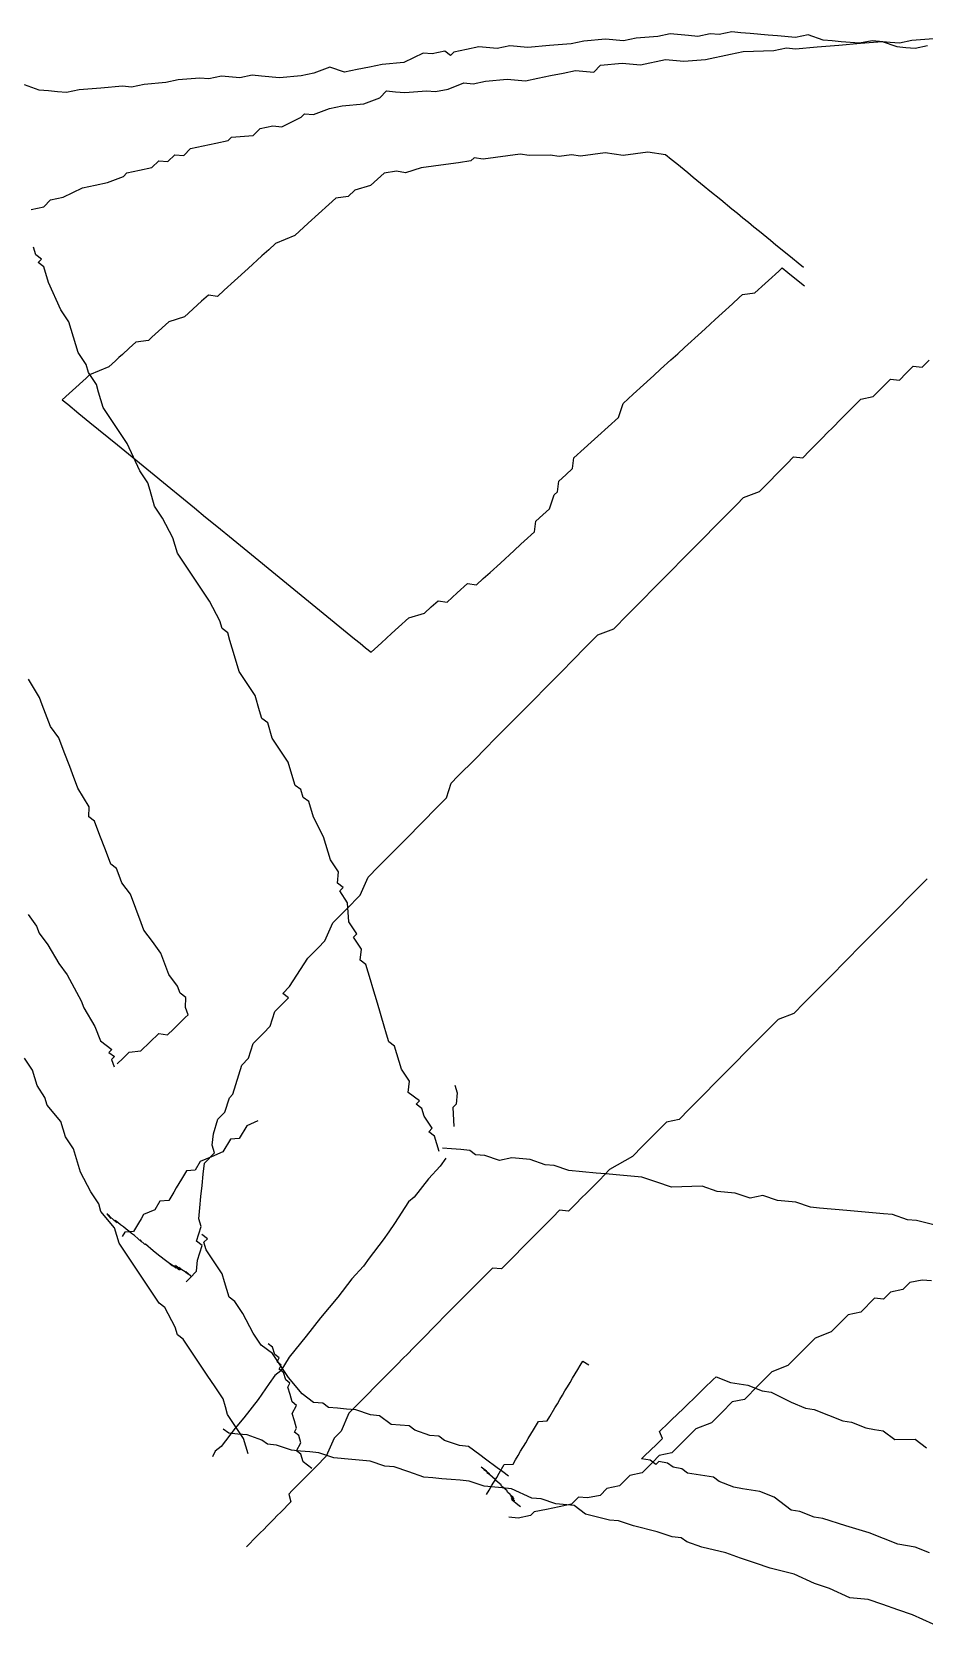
# Model space of a CAD drawing. Extents: x 229 to 776, y 34 to 447.
# Drawn here: x 444.3 to 568.6, y 183.3 to 405.2 of the extents above; entities that cross this region are included whole.
import ezdxf

# ---------------------------------------------------------------- set-up
doc = ezdxf.new("R2010")
doc.units = 0

msp = doc.modelspace()

# ---------------------------------------------------------------- linework, layer by layer
at = {"layer": '1', "color": 252}
for points in [[(569.874, 404.243, -1.7221), (566.862, 403.991, -3.6864), (565.12, 403.627, -5.0315), (563.847, 403.734, -5.6448), (561.307, 403.965, -6.8722), (559.562, 403.6, -8.215), (557.024, 403.827, -9.4362), (555.747, 403.941, -10.0522), (554.482, 404.053, -10.6657), (552.415, 404.76, -11.1537), (550.664, 404.396, -12.503), (548.131, 404.625, -13.7265), (546.859, 404.735, -14.3372), (544.32, 404.966, -15.5619), (543.051, 405.075, -16.1748), (541.78, 405.196, -16.7841), (540.032, 404.822, -18.1359), (538.763, 404.938, -18.7471), (537.022, 404.57, -20.0971), (535.749, 404.684, -20.7096), (533.208, 404.914, -21.9344), (531.464, 404.546, -23.2837), (528.448, 404.293, -25.2432), (526.7, 403.924, -26.5917), (524.168, 404.153, -27.815), (521.147, 403.902, -29.7782), (519.403, 403.536, -31.1252), (516.389, 403.279, -33.0883), (513.371, 403.022, -35.0495), (510.839, 403.249, -36.2722), (509.09, 402.881, -37.623), (506.55, 403.115, -38.8465), (504.803, 402.748, -40.1943), (503.056, 402.372, -41.544), (502.586, 401.9, -42.2769), (501.791, 402.495, -42.155), (500.043, 402.126, -43.5056), (498.778, 402.241, -44.1128), (496.078, 400.913, -46.9377), (493.062, 400.658, -48.8996), (491.319, 400.29, -50.247), (489.572, 399.926, -51.5963), (487.827, 399.557, -52.9473), (485.764, 400.265, -53.4313), (483.541, 399.421, -55.5143), (481.796, 399.052, -56.8645), (478.783, 398.797, -58.8262), (476.243, 399.025, -60.0518), (474.972, 399.137, -60.6634), (473.231, 398.771, -62.012), (470.687, 398.999, -63.2365), (468.943, 398.632, -64.5873), (467.673, 398.748, -65.1979), (464.658, 398.492, -67.1581), (462.914, 398.125, -68.5055), (459.894, 397.874, -70.4691), (458.149, 397.507, -71.8174), (456.882, 397.619, -72.4285), (453.87, 397.366, -74.3899), (450.852, 397.111, -76.3513), (449.107, 396.745, -77.7015), (447.838, 396.857, -78.3139), (446.567, 396.971, -78.9252), (445.298, 397.086, -79.5381), (443.233, 397.798, -80.0264)], [(444.179, 380.451, -127.685), (445.927, 380.816, -126.338), (446.874, 381.773, -124.866), (448.62, 382.143, -123.519), (451.314, 383.473, -120.694), (453.065, 383.838, -119.347), (454.811, 384.207, -117.999), (457.028, 385.057, -115.912), (457.504, 385.538, -115.176), (459.25, 385.906, -113.827), (460.994, 386.275, -112.482), (461.943, 387.235, -111.006), (463.217, 387.119, -110.395), (464.167, 388.077, -108.921), (465.437, 387.966, -108.307), (466.387, 388.929, -106.834), (468.135, 389.296, -105.484), (469.879, 389.66, -104.139), (471.623, 390.032, -102.787), (472.1, 390.513, -102.049), (475.116, 390.76, -100.092), (476.067, 391.723, -98.6153), (477.814, 392.091, -97.2668), (479.083, 391.977, -96.6558), (481.779, 393.307, -93.8324), (482.253, 393.787, -93.0981), (483.523, 393.672, -92.4857), (485.746, 394.524, -90.3973), (487.489, 394.889, -89.0537), (490.507, 395.143, -87.0892), (492.727, 395.987, -85.0057), (493.675, 396.954, -83.5329), (494.946, 396.838, -82.9223), (496.219, 396.725, -82.3086), (499.232, 396.976, -80.348), (500.503, 396.862, -79.7361), (502.247, 397.228, -78.3869), (504.466, 398.078, -76.3016), (505.738, 397.965, -75.6893), (507.485, 398.33, -74.3377), (510.496, 398.584, -72.3792), (513.034, 398.356, -71.1549), (514.777, 398.724, -69.8069), (516.523, 399.091, -68.4555), (518.272, 399.456, -67.1086), (520.015, 399.826, -65.7594), (522.552, 399.595, -64.5364), (523.504, 400.557, -63.0659), (526.519, 400.812, -61.1027), (529.06, 400.584, -59.8794), (532.551, 401.321, -57.1814), (535.09, 401.09, -55.9599), (538.104, 401.346, -53.9966), (541.594, 402.074, -51.2984), (543.343, 402.445, -49.9491), (547.628, 402.587, -47.3747), (549.373, 402.954, -46.0284), (550.645, 402.842, -45.4119), (553.662, 403.092, -43.4542), (556.673, 403.344, -41.4959), (559.689, 403.599, -39.5334), (562.703, 403.856, -37.5716), (564.769, 403.143, -37.0791), (566.042, 403.031, -36.4704), (567.309, 402.916, -35.8576), (569.057, 403.285, -34.51)], [(551.773, 372.339, -34.7001), (551.004, 372.969, -34.5788), (550.233, 373.596, -34.4575), (549.466, 374.223, -34.3364), (547.929, 375.48, -34.0928), (547.162, 376.11, -33.9702), (545.624, 377.366, -33.726), (544.855, 377.992, -33.6051), (544.087, 378.62, -33.4817), (543.318, 379.25, -33.3608), (542.55, 379.877, -33.2385), (541.779, 380.506, -33.1174), (540.242, 381.762, -32.8748), (538.706, 383.015, -32.6296), (537.936, 383.647, -32.51), (536.399, 384.902, -32.2644), (535.629, 385.529, -32.1426), (534.095, 386.788, -31.8977), (534.095, 386.788, -31.8977), (534.095, 386.788, -31.8977), (533.326, 387.413, -31.777), (533.326, 387.413, -31.777), (533.326, 387.413, -31.777), (533.326, 387.413, -31.777), (533.326, 387.413, -31.777), (533.326, 387.413, -31.777), (533.326, 387.413, -31.777), (532.555, 388.043, -31.6564), (530.068, 388.434, -32.9408), (528.348, 388.193, -34.3495), (526.629, 387.95, -35.7586), (524.139, 388.338, -37.0449), (522.419, 388.101, -38.4539), (520.698, 387.863, -39.8619), (519.454, 388.056, -40.5065), (517.734, 387.815, -41.9158), (516.492, 388.01, -42.5566), (513.524, 387.965, -44.61), (512.283, 388.158, -45.2531), (510.558, 387.92, -46.6623), (508.839, 387.68, -48.0705), (507.121, 387.44, -49.4795), (505.875, 387.635, -50.1216), (505.399, 387.202, -50.8876), (503.679, 386.961, -52.2968), (501.959, 386.72, -53.7049), (500.24, 386.481, -55.1136), (498.52, 386.241, -56.5237), (496.327, 385.569, -58.6944), (495.08, 385.763, -59.3387), (495.08, 385.763, -59.3387), (495.08, 385.763, -59.3387), (493.36, 385.523, -60.7467), (493.36, 385.523, -60.7467), (493.36, 385.523, -60.7467), (493.36, 385.523, -60.7467), (493.36, 385.523, -60.7467), (493.36, 385.523, -60.7467), (492.409, 384.657, -62.2781), (491.457, 383.788, -63.8078), (489.261, 383.116, -65.9818), (488.31, 382.248, -67.5135), (486.59, 382.007, -68.9208), (485.638, 381.139, -70.4506), (484.211, 379.838, -72.7468), (482.781, 378.538, -75.0417), (480.88, 376.801, -78.1015), (478.208, 375.694, -81.0417), (477.258, 374.827, -82.5712), (476.305, 373.96, -84.1028), (474.402, 372.225, -87.1631), (472.498, 370.488, -90.2251), (471.071, 369.187, -92.5213), (470.12, 368.319, -94.0499), (468.874, 368.513, -94.6947), (467.922, 367.647, -96.2235), (465.545, 365.476, -100.05), (463.349, 364.804, -102.224), (462.873, 364.371, -102.988), (461.923, 363.502, -104.519), (460.97, 362.636, -106.053), (460.495, 362.2, -106.816), (458.773, 361.963, -108.225), (457.822, 361.094, -109.754), (456.871, 360.227, -111.285), (456.396, 359.793, -112.05), (455.919, 359.359, -112.814), (454.968, 358.493, -114.345), (452.296, 357.384, -117.285), (451.82, 356.95, -118.05), (451.82, 356.95, -118.05), (451.345, 356.518, -118.814), (450.393, 355.65, -120.345), (449.917, 355.216, -121.111), (449.917, 355.216, -121.111), (449.442, 354.782, -121.875), (448.49, 353.914, -123.406), (448.49, 353.914, -123.406), (448.49, 353.914, -123.406), (448.49, 353.914, -123.406), (448.49, 353.914, -123.406), (449.259, 353.288, -123.528), (450.797, 352.028, -123.772), (452.334, 350.774, -124.014), (456.176, 347.633, -124.624), (459.25, 345.121, -125.111), (460.785, 343.864, -125.355), (463.095, 341.981, -125.719), (465.398, 340.097, -126.085), (466.934, 338.842, -126.329), (468.472, 337.584, -126.573), (470.013, 336.328, -126.816), (472.318, 334.441, -127.182), (473.855, 333.187, -127.426), (475.392, 331.934, -127.669), (477.698, 330.048, -128.034), (479.234, 328.792, -128.278), (480.772, 327.534, -128.523), (482.308, 326.278, -128.765), (483.846, 325.022, -129.009), (485.381, 323.766, -129.252), (487.69, 321.882, -129.618), (489.228, 320.627, -129.86), (489.995, 319.998, -129.985), (490.763, 319.372, -130.103), (491.532, 318.743, -130.228), (491.532, 318.743, -130.228), (491.532, 318.743, -130.228), (491.532, 318.743, -130.228), (491.532, 318.743, -130.228), (491.532, 318.743, -130.228), (491.532, 318.743, -130.228), (492.008, 319.174, -129.463), (492.958, 320.042, -127.933), (494.387, 321.345, -125.637), (495.339, 322.212, -124.105), (496.763, 323.515, -121.812), (498.964, 324.186, -119.636), (499.913, 325.054, -118.107), (500.863, 325.922, -116.577), (502.108, 325.726, -115.934), (503.536, 327.029, -113.637), (504.965, 328.331, -111.342), (506.208, 328.136, -110.7), (507.158, 329.005, -109.168), (508.11, 329.872, -107.637), (509.538, 331.174, -105.342), (511.441, 332.909, -102.281), (512.392, 333.777, -100.75), (512.868, 334.211, -99.9848), (514.296, 335.51, -97.6888), (514.478, 337.008, -96.0379), (515.43, 337.875, -94.5076), (516.381, 338.742, -92.9783), (517.041, 340.671, -90.5594), (517.516, 341.104, -89.7948), (517.701, 342.601, -88.1425), (518.652, 343.47, -86.6116), (519.604, 344.337, -85.0816), (519.785, 345.831, -83.4288), (521.212, 347.132, -81.1341), (522.166, 347.999, -79.6022), (523.117, 348.868, -78.0724), (524.542, 350.17, -75.7772), (525.972, 351.471, -73.4816), (526.629, 353.402, -71.0629), (528.057, 354.703, -68.7682), (529.484, 356.005, -66.4727), (530.435, 356.872, -64.9433), (530.911, 357.305, -64.1775), (531.862, 358.174, -62.6474), (533.289, 359.474, -60.3518), (534.241, 360.341, -58.8214), (535.193, 361.21, -57.2912), (535.668, 361.643, -56.5251), (537.096, 362.945, -54.2287), (538.048, 363.813, -52.7), (539.476, 365.113, -50.4045), (540.427, 365.983, -48.8743), (541.855, 367.282, -46.5786), (542.805, 368.152, -45.0478), (543.283, 368.585, -44.2832), (545.001, 368.826, -42.8741), (546.43, 370.126, -40.5793), (546.906, 370.561, -39.813), (548.333, 371.862, -37.5169), (548.807, 372.295, -36.7526), (549.578, 371.666, -36.8737), (549.578, 371.666, -36.8737), (549.578, 371.666, -36.8737), (549.578, 371.666, -36.8737), (549.578, 371.666, -36.8737), (549.578, 371.666, -36.8737), (550.345, 371.04, -36.9956), (551.881, 369.783, -37.2392)], [(500.994, 249.164, -222.571), (500.994, 249.164, -222.571), (500.994, 249.164, -222.571), (500.994, 249.164, -222.571), (500.676, 250.242, -221.709), (500.676, 250.242, -221.709), (500.356, 251.315, -220.853), (499.561, 251.911, -220.727), (500.042, 252.392, -219.989), (498.923, 254.065, -219.005), (498.607, 255.14, -218.14), (498.607, 255.14, -218.14), (497.815, 255.736, -218.015), (498.29, 256.216, -217.28), (496.7, 257.402, -217.03), (496.857, 258.962, -215.434), (495.745, 260.635, -214.446), (495.745, 260.635, -214.446), (495.426, 261.709, -213.588), (494.789, 263.859, -211.863), (493.994, 264.451, -211.742), (493.674, 265.532, -210.879), (493.358, 266.604, -210.018), (492.399, 269.83, -207.436), (491.764, 271.983, -205.713), (491.443, 273.062, -204.849), (491.125, 274.135, -203.991), (490.805, 275.209, -203.131), (490.009, 275.807, -203.011), (490.171, 277.359, -201.408), (489.055, 279.031, -200.423), (489.53, 279.511, -199.688), (488.422, 281.184, -198.702), (488.258, 283.819, -196.239), (487.151, 285.487, -195.254), (487.624, 285.97, -194.518), (486.829, 286.563, -194.394), (486.984, 288.12, -192.796), (485.869, 289.793, -191.812), (485.551, 290.865, -190.95), (485.551, 290.865, -190.95), (485.23, 291.94, -190.091), (484.913, 293.017, -189.228), (483.481, 295.765, -187.384), (482.845, 297.918, -185.66), (482.05, 298.512, -185.539), (482.05, 298.512, -185.539), (482.05, 298.512, -185.539), (481.733, 299.587, -184.674), (480.937, 300.18, -184.555), (480.621, 301.257, -183.689), (479.982, 303.408, -181.967), (477.756, 306.748, -179.996), (477.119, 308.9, -178.275), (476.324, 309.496, -178.149), (476.001, 310.573, -177.289), (475.367, 312.721, -175.565), (474.253, 314.395, -174.581), (473.142, 316.064, -173.597), (472.504, 318.221, -171.873), (471.867, 320.37, -170.149), (471.549, 321.44, -169.292), (471.549, 321.44, -169.292), (470.755, 322.039, -169.163), (470.438, 323.114, -168.304), (469.003, 325.863, -166.457), (467.891, 327.527, -165.468), (466.775, 329.203, -164.486), (465.665, 330.872, -163.498), (464.551, 332.549, -162.518), (463.913, 334.697, -160.794), (462.481, 337.443, -158.947), (461.372, 339.111, -157.963), (460.731, 341.264, -156.24), (460.41, 342.343, -155.381), (459.3, 344.012, -154.392), (457.55, 347.832, -151.688), (456.434, 349.502, -150.701), (455.322, 351.172, -149.713), (454.209, 352.845, -148.73), (453.572, 354.997, -147.007), (453.254, 356.072, -146.147), (452.142, 357.74, -145.161), (451.827, 358.818, -144.298), (450.711, 360.487, -143.313), (450.074, 362.641, -141.592), (450.074, 362.641, -141.592), (449.757, 363.713, -140.73), (449.438, 364.79, -139.868), (448.321, 366.463, -138.883), (446.571, 370.284, -136.175), (445.932, 372.438, -134.451), (445.141, 373.034, -134.326), (445.616, 373.516, -133.593), (444.823, 374.109, -133.465), (444.823, 374.109, -133.465), (444.823, 374.109, -133.465), (444.504, 375.186, -132.603), (444.504, 375.186, -132.603), (444.504, 375.186, -132.603), (444.504, 375.186, -132.603), (444.504, 375.186, -132.603), (444.504, 375.186, -132.603)], [(465.777, 231.017, -175.767), (466.252, 231.495, -175.031), (467.203, 232.461, -173.553), (467.357, 234.017, -171.955), (467.993, 236.051, -169.622), (467.993, 236.051, -169.622), (467.2, 236.65, -169.499), (467.833, 238.687, -167.165), (467.512, 239.761, -166.304), (467.672, 241.319, -164.706), (467.826, 242.876, -163.107), (467.986, 244.432, -161.508), (468.14, 245.988, -159.913), (468.299, 247.548, -158.313), (469.726, 248.989, -156.104), (469.408, 250.065, -155.242), (469.558, 251.622, -153.647), (470.193, 253.66, -151.312), (471.146, 254.624, -149.838), (471.777, 256.659, -147.506), (472.254, 257.136, -146.767), (473.518, 261.215, -142.1), (474.467, 262.175, -140.628), (475.102, 264.211, -138.292), (476.532, 265.655, -136.082), (477.482, 266.617, -134.606), (478.114, 268.658, -132.271), (479.066, 269.619, -130.802), (480.016, 270.583, -129.326), (479.222, 271.176, -129.206), (480.178, 272.138, -127.729), (482.705, 276.099, -122.451), (484.138, 277.542, -120.24), (485.085, 278.503, -118.767), (486.197, 281.025, -115.695), (488.095, 282.949, -112.75), (490.001, 284.874, -109.801), (491.108, 287.388, -106.73), (492.531, 288.834, -104.521), (493.959, 290.274, -102.312), (494.912, 291.235, -100.838), (496.811, 293.165, -97.8915), (498.242, 294.603, -95.6797), (499.19, 295.567, -94.2088), (500.143, 296.525, -92.7323), (502.048, 298.452, -89.7867), (502.679, 300.49, -87.4555), (503.627, 301.451, -85.9811), (506.005, 303.855, -82.2983), (507.431, 305.299, -80.0869), (508.859, 306.741, -77.8774), (510.761, 308.666, -74.9297), (512.665, 310.588, -71.9859), (514.09, 312.033, -69.7778), (515.994, 313.959, -66.8303), (517.898, 315.882, -63.883), (519.797, 317.802, -60.9366), (521.224, 319.244, -58.7252), (523.124, 321.168, -55.7832), (525.345, 322.017, -53.6935), (527.247, 323.943, -50.7481), (529.15, 325.869, -47.799), (531.053, 327.79, -44.8548), (532.956, 329.717, -41.9103), (535.331, 332.117, -38.2229), (536.283, 333.079, -36.7536), (538.188, 335.004, -33.8073), (539.135, 335.963, -32.3352), (539.61, 336.447, -31.598), (541.033, 337.886, -29.3906), (542.46, 339.329, -27.1792), (543.412, 340.29, -25.7051), (545.63, 341.136, -23.6246), (547.063, 342.586, -21.4086), (548.006, 343.544, -19.9362), (549.436, 344.987, -17.7319), (550.389, 345.953, -16.2537), (551.657, 345.837, -15.64), (552.611, 346.796, -14.1666), (553.564, 347.762, -12.6921), (554.512, 348.727, -11.2191), (554.986, 349.207, -10.4852), (555.941, 350.167, -9.0112), (556.89, 351.13, -7.5389), (557.848, 352.094, -6.0641), (558.796, 353.053, -4.593), (559.272, 353.533, -3.8561), (559.746, 354.02, -3.1182), (561.49, 354.38, -1.7741), (562.445, 355.343, -0.2946), (563.391, 356.303, 1.1802), (563.864, 356.787, 1.9117), (565.133, 356.672, 2.5269), (566.089, 357.632, 3.9975), (567.039, 358.596, 5.4691), (568.309, 358.483, 6.0853), (569.262, 359.447, 7.5611)], [(456.163, 261.378, -211.036), (456.993, 262.183, -209.402), (457.824, 262.986, -207.769), (459.448, 263.191, -206.245), (460.694, 264.397, -203.797), (461.938, 265.601, -201.348), (463.148, 265.405, -200.641), (463.977, 266.208, -199.009), (464.808, 267.012, -197.373), (465.223, 267.414, -196.559), (465.223, 267.414, -196.559), (465.223, 267.414, -196.559), (465.223, 267.414, -196.559), (465.223, 267.414, -196.559), (465.223, 267.414, -196.559), (465.223, 267.414, -196.559), (465.223, 267.414, -196.559), (465.637, 267.816, -195.742), (466.052, 268.217, -194.926), (465.673, 269.217, -194.001), (465.71, 270.618, -192.258), (464.916, 271.218, -192.151), (464.916, 271.218, -192.151), (464.537, 272.218, -191.224), (463.364, 273.816, -190.189), (462.227, 276.817, -187.411), (461.056, 278.415, -186.379), (459.883, 280.013, -185.343), (459.503, 281.013, -184.418), (458.747, 283.013, -182.568), (457.989, 285.012, -180.715), (456.817, 286.611, -179.681), (456.438, 287.611, -178.756), (456.059, 288.611, -177.831), (455.265, 289.21, -177.72), (454.507, 291.209, -175.87), (453.751, 293.209, -174.018), (452.992, 295.209, -172.169), (452.2, 295.807, -172.058), (452.237, 297.21, -170.317), (450.684, 299.806, -168.357), (449.925, 301.809, -166.506), (449.547, 302.808, -165.582), (448.788, 304.807, -163.731), (448.033, 306.807, -161.876), (446.862, 308.405, -160.844), (445.722, 311.405, -158.067), (445.345, 312.407, -157.142), (443.794, 315.004, -155.18)], [(568.979, 287.167, -26.5327), (568.027, 286.203, -28.0032), (566.6, 284.759, -30.2138), (564.697, 282.84, -33.1575), (562.324, 280.435, -36.8392), (561.373, 279.477, -38.3101), (559.947, 278.032, -40.5238), (557.57, 275.627, -44.207), (555.669, 273.702, -47.1549), (554.238, 272.26, -49.3651), (551.865, 269.856, -53.0485), (550.434, 268.411, -55.2575), (548.216, 267.565, -57.3433), (546.79, 266.126, -59.5528), (544.886, 264.199, -62.498), (543.46, 262.755, -64.7098), (542.51, 261.792, -66.1848), (541.083, 260.352, -68.3932), (540.13, 259.391, -69.8669), (539.181, 258.428, -71.3372), (538.23, 257.463, -72.8125), (537.277, 256.502, -74.2867), (535.85, 255.057, -76.4956), (534.426, 253.613, -78.7033), (532.683, 253.25, -80.0544), (531.251, 251.808, -82.2627), (529.351, 249.884, -85.2093), (527.923, 248.442, -87.42), (524.752, 246.631, -90.979), (523.326, 245.187, -93.1871), (521.897, 243.744, -95.401), (521.423, 243.265, -96.1372), (520.945, 242.783, -96.873), (519.995, 241.819, -98.3478), (519.045, 240.858, -99.8186), (517.772, 240.973, -100.43), (516.822, 240.012, -101.901), (515.396, 238.57, -104.112), (513.969, 237.126, -106.325), (512.542, 235.681, -108.533), (511.593, 234.719, -110.006), (510.164, 233.279, -112.215), (509.69, 232.798, -112.953), (508.421, 232.91, -113.565), (507.47, 231.946, -115.038), (505.569, 230.025, -117.984), (504.139, 228.581, -120.195), (502.237, 226.657, -123.142), (500.335, 224.734, -126.086), (498.908, 223.29, -128.296), (497.481, 221.849, -130.508), (496.533, 220.884, -131.98), (496.053, 220.403, -132.718), (495.102, 219.442, -134.192), (493.677, 217.999, -136.402), (493.201, 217.518, -137.138), (492.25, 216.557, -138.61), (490.823, 215.111, -140.821), (489.875, 214.15, -142.291), (488.446, 212.708, -144.504), (487.339, 210.191, -147.572), (486.386, 209.229, -149.047), (485.282, 206.712, -152.117), (483.852, 205.266, -154.329), (482.426, 203.821, -156.539), (481.474, 202.861, -158.009), (480.523, 201.9, -159.485), (480.046, 201.416, -160.222), (480.364, 200.341, -161.082), (479.892, 199.861, -161.819), (479.416, 199.379, -162.556), (478.939, 198.903, -163.29), (478.939, 198.903, -163.29), (478.462, 198.42, -164.032), (477.985, 197.936, -164.769), (477.512, 197.453, -165.502), (477.036, 196.976, -166.24), (477.036, 196.976, -166.24), (476.563, 196.493, -166.977), (476.087, 196.014, -167.713), (475.61, 195.534, -168.452), (474.186, 194.089, -170.656), (474.186, 194.089, -170.656)], [(443.751, 282.168, -195.355), (444.925, 280.569, -196.387), (445.304, 279.568, -197.314), (446.477, 277.97, -198.349), (448.027, 275.372, -200.308), (449.2, 273.773, -201.343), (451.13, 270.176, -204.229), (451.511, 269.175, -205.156), (453.06, 266.577, -207.114), (453.819, 264.576, -208.965), (454.613, 263.979, -209.074), (454.613, 263.979, -209.074), (455.406, 263.38, -209.186), (454.992, 262.979, -210), (454.992, 262.979, -210), (454.992, 262.979, -210), (455.785, 262.381, -210.11), (455.785, 262.381, -210.11), (455.37, 261.978, -210.926), (455.37, 261.978, -210.926), (455.37, 261.978, -210.926), (455.747, 260.979, -211.852)], [(474.407, 207.024, -247.137), (473.77, 209.174, -245.417), (473.77, 209.174, -245.417), (472.653, 210.849, -244.433), (471.541, 212.518, -243.445), (471.22, 213.596, -242.586), (470.901, 214.67, -241.724), (469.791, 216.341, -240.736), (468.678, 218.011, -239.751), (466.451, 221.355, -237.781), (465.343, 223.023, -236.792), (464.547, 223.615, -236.668), (464.227, 224.695, -235.81), (462.792, 227.441, -233.961), (462.792, 227.441, -233.961), (462, 228.033, -233.838), (460.887, 229.706, -232.851), (459.774, 231.376, -231.866), (458.662, 233.049, -230.878), (457.547, 234.718, -229.896), (457.547, 234.718, -229.896), (456.436, 236.388, -228.908), (455.797, 238.537, -227.188), (453.893, 240.806, -226.075), (453.574, 241.881, -225.217), (452.46, 243.549, -224.231), (451.03, 246.296, -222.384), (450.074, 249.526, -219.807), (448.954, 251.198, -218.819), (448.954, 251.198, -218.819), (448.321, 253.347, -217.096), (446.414, 255.613, -215.981), (446.094, 256.685, -215.126), (444.983, 258.358, -214.137), (444.346, 260.509, -212.417), (443.232, 262.182, -211.43)], [(503.207, 258.392, -212.375), (503.526, 257.317, -213.234), (503.371, 255.758, -214.833), (502.894, 255.279, -215.567), (503.055, 252.645, -218.026)], [(475.769, 253.429, -204.609), (474.203, 252.753, -206.054), (473.14, 250.969, -208.221), (471.926, 250.888, -208.946), (470.864, 249.104, -211.112), (469.296, 248.43, -212.556), (467.73, 247.754, -214.001), (467.02, 246.565, -215.448), (465.809, 246.484, -216.168), (465.102, 245.296, -217.609), (464.393, 244.107, -219.057), (464.035, 243.514, -219.778), (463.329, 242.324, -221.224), (462.112, 242.244, -221.947), (461.406, 241.053, -223.39), (459.837, 240.379, -224.837), (459.481, 239.784, -225.557), (459.126, 239.19, -226.278), (458.417, 238.002, -227.724), (457.209, 237.92, -228.445), (456.854, 237.325, -229.17), (456.854, 237.325, -229.17), (456.854, 237.325, -229.17), (456.854, 237.325, -229.17)], [(570.838, 238.716, -192.96), (567.506, 239.537, -194.059), (566.235, 239.649, -194.671), (566.235, 239.649, -194.671), (566.235, 239.649, -194.671), (566.235, 239.649, -194.671), (566.235, 239.649, -194.671), (566.235, 239.649, -194.671), (564.172, 240.359, -195.159), (562.904, 240.473, -195.77), (560.365, 240.702, -196.995), (557.824, 240.928, -198.221), (554.015, 241.27, -200.054), (552.745, 241.38, -200.668), (550.681, 242.093, -201.155), (548.145, 242.32, -202.377), (546.078, 243.03, -202.866), (544.332, 242.662, -204.218), (542.266, 243.37, -204.705), (539.726, 243.599, -205.929), (537.662, 244.307, -206.413), (533.378, 244.167, -208.994), (531.316, 244.878, -209.476), (529.252, 245.586, -209.967), (526.711, 245.813, -211.189), (524.17, 246.04, -212.414), (522.901, 246.152, -213.023), (519.091, 246.496, -214.862), (517.026, 247.203, -215.351), (515.757, 247.318, -215.965), (513.696, 248.028, -216.445), (511.154, 248.255, -217.674), (509.412, 247.89, -219.022), (507.348, 248.596, -219.51), (506.077, 248.71, -220.118), (505.28, 249.303, -219.998), (504.013, 249.417, -220.608), (502.737, 249.533, -221.224), (502.737, 249.533, -221.224), (502.737, 249.533, -221.224), (501.47, 249.645, -221.833)], [(501.921, 248.234, -221.497), (501.138, 247.116, -221.864), (499.527, 245.349, -223.935), (497.549, 242.785, -225.521), (496.72, 242.137, -227.223), (494.787, 239.105, -227.478), (494.006, 237.985, -227.845), (493.222, 236.867, -228.214), (491.245, 234.304, -229.801), (490.462, 233.185, -230.171), (488.85, 231.417, -232.239), (486.872, 228.855, -233.825), (485.675, 227.411, -235.043), (484.479, 225.969, -236.264), (482.5, 223.407, -237.85), (480.107, 220.519, -240.288), (478.957, 218.606, -240.174), (478.129, 217.958, -241.876), (477.346, 216.84, -242.244), (475.781, 214.601, -242.98), (473.802, 212.038, -244.567), (472.605, 210.594, -245.786), (470.627, 208.033, -247.373), (470.212, 207.708, -248.224), (469.799, 207.386, -249.074), (469.799, 207.386, -249.074), (469.43, 206.59, -248.592)], [(466.399, 231.782, -177.454), (466.399, 231.782, -177.454), (466.399, 231.782, -177.454), (466.399, 231.782, -177.454), (466.399, 231.782, -177.454), (466.399, 231.782, -177.454), (466.399, 231.782, -177.454), (466.399, 231.782, -177.454), (466.399, 231.782, -177.454), (466.399, 231.782, -177.454), (465.734, 232.4, -177.874), (466.014, 232.084, -178.779), (465.629, 232.387, -180.106), (465.138, 232.675, -183.664), (464.751, 232.977, -184.994), (465.031, 232.66, -185.899), (464.646, 232.963, -187.227), (464.262, 233.265, -188.55), (464.82, 232.631, -190.367), (464.436, 232.934, -191.691), (464.05, 233.235, -193.021), (464.328, 232.918, -193.928), (463.944, 233.222, -195.254), (463.557, 233.523, -196.581), (463.837, 233.209, -197.487), (463.068, 233.81, -200.14), (462.682, 234.113, -201.469), (462.299, 234.413, -202.796), (461.913, 234.714, -204.124), (461.144, 235.317, -206.777), (460.089, 236.238, -208.527), (459.985, 236.223, -210.759), (459.323, 236.842, -211.178), (459.601, 236.526, -212.086), (458.555, 237.442, -213.833), (458.168, 237.745, -215.159), (457.781, 238.048, -216.488), (457.398, 238.349, -217.812), (457.012, 238.65, -219.14), (456.625, 238.953, -220.469), (456.239, 239.255, -221.794), (455.854, 239.556, -223.122), (456.135, 239.24, -224.028), (455.752, 239.539, -225.351), (455.085, 240.162, -225.774), (454.702, 240.46, -227.101), (454.702, 240.46, -227.101), (454.982, 240.146, -228.008), (455.26, 239.831, -228.914), (455.26, 239.831, -228.914), (455.26, 239.831, -228.914), (455.26, 239.831, -228.914), (455.26, 239.831, -228.914), (455.26, 239.831, -228.914), (455.26, 239.831, -228.914), (455.26, 239.831, -228.914)], [(510.659, 203.91, -185.688), (510.659, 203.91, -185.688), (509.868, 204.503, -185.565), (509.074, 205.097, -185.44), (507.482, 206.289, -185.19), (506.688, 206.883, -185.066), (505.1, 208.07, -184.818), (503.832, 208.189, -185.427), (501.768, 208.896, -185.917), (500.971, 209.49, -185.791), (499.703, 209.604, -186.405), (497.636, 210.314, -186.892), (496.844, 210.909, -186.766), (495.575, 211.022, -187.378), (494.304, 211.138, -187.991), (492.716, 212.327, -187.741), (491.445, 212.44, -188.354), (489.381, 213.15, -188.843), (488.112, 213.261, -189.457), (486.843, 213.376, -190.066), (485.574, 213.489, -190.677), (484.78, 214.083, -190.552), (483.512, 214.2, -191.166), (482.717, 214.793, -191.039), (482.717, 214.793, -191.039), (482.717, 214.793, -191.039), (482.717, 214.793, -191.039), (482.717, 214.793, -191.039), (482.717, 214.793, -191.039), (482.717, 214.793, -191.039), (482.717, 214.793, -191.039), (482.717, 214.793, -191.039), (482.717, 214.793, -191.039), (482.717, 214.793, -191.039), (482.717, 214.793, -191.039), (482.717, 214.793, -191.039), (482.717, 214.793, -191.039), (482.717, 214.793, -191.039), (482.717, 214.793, -191.039), (481.922, 215.39, -190.918), (480.013, 217.653, -189.808), (478.9, 219.322, -188.822), (477.789, 220.995, -187.835), (476.197, 222.186, -187.585), (475.086, 223.856, -186.6), (473.654, 226.6, -184.755), (472.543, 228.273, -183.769), (471.744, 228.865, -183.647), (471.107, 231.02, -181.923), (470.791, 232.095, -181.062), (469.679, 233.768, -180.077), (468.563, 235.437, -179.095), (468.244, 236.51, -178.234), (468.72, 236.99, -177.495), (467.928, 237.584, -177.369), (467.928, 237.584, -177.369), (467.928, 237.584, -177.369), (467.928, 237.584, -177.369), (467.928, 237.584, -177.369)], [(569.576, 231.141, -116.59), (568.306, 231.252, -117.206), (566.56, 230.887, -118.554), (565.607, 229.924, -120.027), (563.865, 229.556, -121.374), (562.914, 228.595, -122.848), (561.644, 228.71, -123.458), (559.742, 226.785, -126.406), (557.994, 226.416, -127.757), (557.044, 225.454, -129.227), (555.621, 224.012, -131.438), (553.397, 223.164, -133.522), (551.495, 221.237, -136.471), (549.593, 219.315, -139.416), (547.373, 218.468, -141.5), (545.469, 216.543, -144.452), (543.566, 214.617, -147.399), (541.819, 214.254, -148.747), (540.393, 212.806, -150.954), (538.968, 211.364, -153.164), (536.748, 210.518, -155.25), (535.319, 209.075, -157.462), (533.418, 207.148, -160.407), (531.676, 206.783, -161.754), (530.724, 205.822, -163.23), (529.297, 204.381, -165.438), (527.549, 204.01, -166.788), (526.123, 202.57, -168.997), (524.379, 202.201, -170.346), (523.428, 201.24, -171.818), (523.428, 201.24, -171.818), (521.682, 200.873, -173.168), (520.412, 200.988, -173.78), (519.461, 200.027, -175.254), (517.714, 199.656, -176.602), (515.971, 199.29, -177.949), (514.223, 198.925, -179.297), (513.747, 198.441, -180.037), (512.002, 198.074, -181.384), (512.002, 198.074, -181.384), (510.734, 198.188, -181.997), (510.734, 198.188, -181.997), (510.734, 198.188, -181.997), (510.734, 198.188, -181.997), (510.734, 198.188, -181.997)], [(483.262, 205.002, -160.371), (482.658, 205.469, -161.564), (482.055, 205.935, -162.752), (481.753, 206.964, -164.716), (481.15, 207.428, -165.909), (481.749, 208.553, -167.451), (481.449, 209.58, -169.412), (480.844, 210.044, -170.607), (481.146, 210.606, -171.376), (480.84, 211.636, -173.34), (480.537, 212.661, -175.303), (481.14, 213.785, -176.843), (480.535, 214.251, -178.038), (480.232, 215.279, -180), (479.929, 216.304, -181.965), (480.228, 216.868, -182.732), (479.626, 217.333, -183.925), (479.322, 218.363, -185.887), (478.719, 218.828, -187.079), (479.02, 219.39, -187.85), (478.418, 219.856, -189.042), (478.717, 220.418, -189.812), (478.116, 220.884, -191.003), (477.813, 221.912, -192.967), (477.209, 222.377, -194.159), (477.209, 222.377, -194.159), (477.209, 222.377, -194.159), (477.209, 222.377, -194.159), (477.209, 222.377, -194.159), (477.209, 222.377, -194.159), (477.209, 222.377, -194.159), (477.209, 222.377, -194.159)], [(507.604, 201.368, -234.175), (507.958, 201.963, -233.455), (508.312, 202.558, -232.735), (509.021, 203.745, -231.289), (509.372, 204.339, -230.57), (510.086, 205.529, -229.123), (511.295, 205.609, -228.402), (511.651, 206.205, -227.678), (512.004, 206.799, -226.957), (512.36, 207.393, -226.235), (513.068, 208.58, -224.79), (513.423, 209.175, -224.069), (514.13, 210.363, -222.626), (514.838, 211.552, -221.18), (516.055, 211.634, -220.457), (516.408, 212.227, -219.735), (517.116, 213.415, -218.291), (517.471, 214.009, -217.567), (517.471, 214.009, -217.567), (517.825, 214.604, -216.846), (517.825, 214.604, -216.846), (518.178, 215.2, -216.124), (518.535, 215.793, -215.401), (518.535, 215.793, -215.401), (518.888, 216.387, -214.678), (519.244, 216.982, -213.956), (519.244, 216.982, -213.956), (519.244, 216.982, -213.956), (519.244, 216.982, -213.956), (519.244, 216.982, -213.956), (519.244, 216.982, -213.956), (519.244, 216.982, -213.956), (519.595, 217.575, -213.236), (520.306, 218.763, -211.79), (520.663, 219.359, -211.067), (521.015, 219.952, -210.346), (521.015, 219.952, -210.346), (521.015, 219.952, -210.346), (521.873, 219.438, -210.345)], [(569.321, 193.238, -205.636), (567.318, 194.033, -206.235), (564.901, 194.427, -207.648), (562.898, 195.221, -208.245), (560.894, 196.017, -208.847), (557.684, 197.008, -210.15), (554.472, 198.001, -211.453), (553.263, 198.197, -212.164), (551.261, 198.992, -212.759), (550.052, 199.188, -213.466), (547.67, 200.982, -213.139), (545.668, 201.778, -213.739), (543.25, 202.171, -215.152), (542.04, 202.367, -215.859), (540.037, 203.163, -216.458), (539.244, 203.761, -216.349), (538.034, 203.958, -217.056), (536.826, 204.154, -217.762), (535.618, 204.352, -218.468), (535.618, 204.352, -218.468), (534.823, 204.95, -218.362), (534.823, 204.95, -218.362), (534.823, 204.95, -218.362), (534.823, 204.95, -218.362), (534.823, 204.95, -218.362), (534.823, 204.95, -218.362), (533.613, 205.146, -219.068), (533.613, 205.146, -219.068), (533.613, 205.146, -219.068), (533.613, 205.146, -219.068), (533.613, 205.146, -219.068), (533.613, 205.146, -219.068), (533.613, 205.146, -219.068), (533.613, 205.146, -219.068), (533.613, 205.146, -219.068), (533.613, 205.146, -219.068), (533.613, 205.146, -219.068), (533.613, 205.146, -219.068), (533.613, 205.146, -219.068), (533.613, 205.146, -219.068), (532.821, 205.744, -218.958), (531.612, 205.94, -219.666), (531.612, 205.94, -219.666), (531.612, 205.94, -219.666), (531.612, 205.94, -219.666), (531.198, 205.54, -220.483), (530.404, 206.138, -220.372), (530.404, 206.138, -220.372), (530.404, 206.138, -220.372), (529.194, 206.334, -221.081), (529.194, 206.334, -221.081), (529.194, 206.334, -221.081), (529.194, 206.334, -221.081), (529.194, 206.334, -221.081), (529.194, 206.334, -221.081), (529.194, 206.334, -221.081), (529.609, 206.736, -220.263), (530.441, 207.54, -218.63), (530.441, 207.54, -218.63), (531.27, 208.343, -216.998), (532.099, 209.145, -215.366), (531.721, 210.145, -214.439), (532.136, 210.546, -213.625), (532.551, 210.949, -212.807), (533.382, 211.753, -211.175), (534.213, 212.557, -209.541), (535.042, 213.36, -207.909), (535.872, 214.163, -206.276), (536.288, 214.564, -205.461), (537.118, 215.369, -203.828), (537.947, 216.172, -202.195), (538.362, 216.574, -201.379), (538.779, 216.976, -200.56), (539.192, 217.377, -199.745), (539.192, 217.377, -199.745), (539.192, 217.377, -199.745), (539.192, 217.377, -199.745), (539.192, 217.377, -199.745), (539.192, 217.377, -199.745), (539.192, 217.377, -199.745), (539.192, 217.377, -199.745), (539.192, 217.377, -199.745), (539.192, 217.377, -199.745), (539.607, 217.78, -198.928), (541.611, 216.984, -198.331), (542.818, 216.787, -197.625), (544.028, 216.59, -196.917), (546.029, 215.796, -196.318), (547.238, 215.6, -195.611), (550.035, 214.205, -195.123), (552.038, 213.411, -194.527), (553.247, 213.215, -193.819), (555.251, 212.42, -193.221), (557.253, 211.626, -192.622), (558.461, 211.427, -191.916), (560.465, 210.633, -191.319), (561.673, 210.436, -190.609), (562.882, 210.238, -189.901), (564.469, 209.042, -190.121), (567.304, 209.051, -187.889), (568.89, 207.854, -188.108)], [(569.823, 183.291, -215.851), (566.959, 184.592, -216.214), (564.9, 185.303, -216.702), (562.833, 186.013, -217.188), (560.771, 186.721, -217.677), (558.236, 186.947, -218.901), (555.372, 188.251, -219.266), (553.312, 188.959, -219.751), (550.452, 190.264, -220.116), (547.117, 191.082, -221.216), (545.054, 191.793, -221.705), (542.99, 192.503, -222.191), (540.923, 193.213, -222.68), (537.588, 194.032, -223.78), (535.528, 194.743, -224.266), (534.735, 195.339, -224.142), (533.458, 195.452, -224.758), (531.396, 196.16, -225.243), (528.061, 196.981, -226.343), (525.998, 197.689, -226.831), (524.73, 197.803, -227.443), (521.394, 198.624, -228.545), (519.808, 199.816, -228.292), (517.267, 200.041, -229.516), (515.204, 200.748, -230.007), (513.935, 200.866, -230.621), (511.075, 202.167, -230.982), (509.805, 202.286, -231.594), (507.267, 202.51, -232.818), (505.203, 203.22, -233.304), (503.934, 203.334, -233.917), (502.663, 203.447, -234.526), (501.393, 203.562, -235.142), (500.121, 203.673, -235.753), (498.853, 203.788, -236.363), (496.788, 204.496, -236.852), (494.726, 205.205, -237.34), (493.453, 205.318, -237.953), (491.392, 206.027, -238.442), (488.85, 206.256, -239.667), (486.312, 206.483, -240.889), (484.246, 207.189, -241.377), (482.974, 207.305, -241.988), (481.706, 207.419, -242.604), (480.436, 207.531, -243.217), (478.366, 208.241, -243.706), (477.103, 208.352, -244.315), (476.307, 208.949, -244.189), (476.307, 208.949, -244.189), (474.246, 209.656, -244.68), (472.972, 209.772, -245.29), (472.972, 209.772, -245.29), (471.705, 209.884, -245.903), (470.907, 210.477, -245.78), (470.907, 210.477, -245.78), (470.907, 210.477, -245.78), (470.907, 210.477, -245.78), (470.907, 210.477, -245.78)], [(512.339, 199.622, -182.815), (511.956, 199.942, -184.14), (511.186, 200.579, -186.788), (511.153, 200.678, -189.021), (511.502, 200.459, -189.929), (511.121, 200.777, -191.252), (511.085, 200.875, -193.489), (511.4, 200.754, -196.631), (511.02, 201.073, -197.952), (510.985, 201.171, -200.188), (511.332, 200.951, -201.097), (510.948, 201.271, -202.42), (510.911, 201.368, -204.655), (510.53, 201.687, -205.978), (510.497, 201.785, -208.214), (510.462, 201.882, -210.447), (509.694, 202.521, -213.093), (509.658, 202.62, -215.327), (509.623, 202.718, -217.562), (509.24, 203.036, -218.884), (508.858, 203.357, -220.207), (508.822, 203.455, -222.442), (508.054, 204.091, -225.089), (507.67, 204.41, -226.413), (508.018, 204.191, -227.323), (507.635, 204.511, -228.645), (507.251, 204.829, -229.968), (507.599, 204.608, -230.878), (506.866, 205.15, -231.291), (506.866, 205.15, -231.291), (506.866, 205.15, -231.291), (506.866, 205.15, -231.291)]]:
    msp.add_polyline3d(points, dxfattribs=at)

doc.saveas('drawing.dxf')
